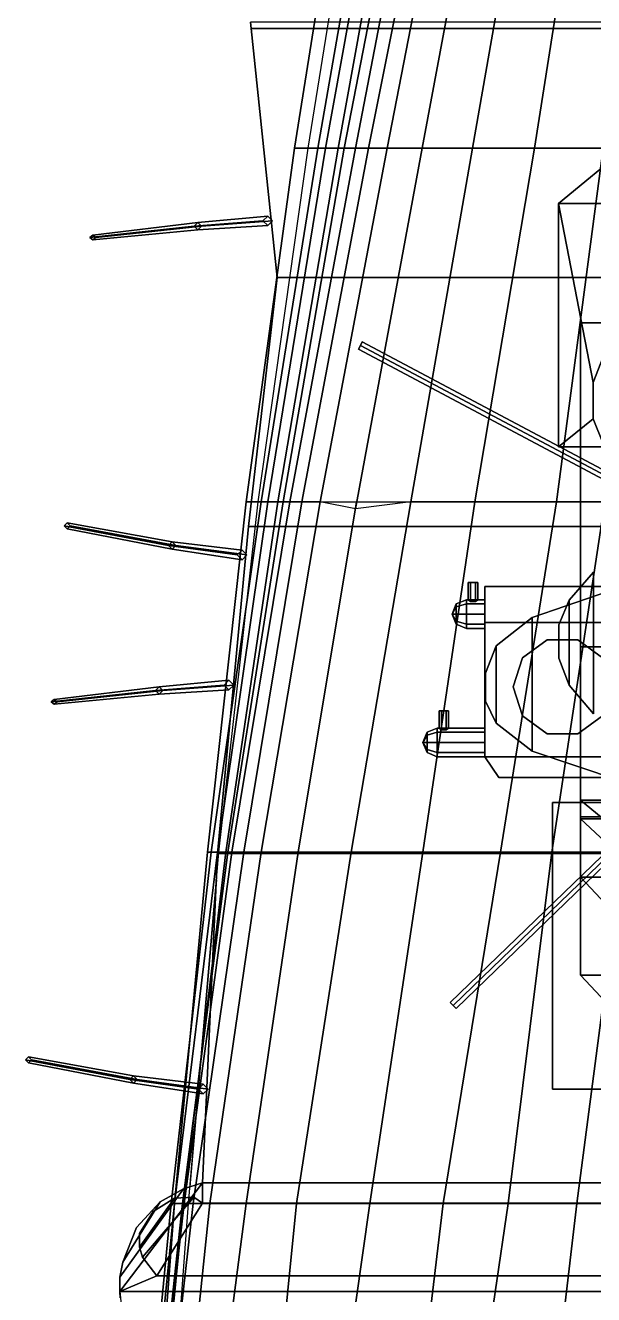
# Model space of a CAD drawing. Extents: x -14 to 14, y -80 to 101.
# Drawn here: x -14 to -4.48, y 30.45 to 51.73 of the extents above; entities that cross this region are included whole.
import ezdxf

# ---------------------------------------------------------------- set-up
doc = ezdxf.new("R2010")
doc.units = 0
doc.layers.get('0').update_dxf_attribs({"linetype": 'CONTINUOUS'})
for name, color, linetype in [('CITADELLE', 3, 'CONTINUOUS'), ('PLATFORMS', 6, 'CONTINUOUS'), ('RANGEFINDERS', 2, 'CONTINUOUS'), ('SUPERSTRUCTURE', 4, 'CONTINUOUS')]:
    doc.layers.add(name, color=color, linetype=linetype)

msp = doc.modelspace()

# ---------------------------------------------------------------- linework, layer by layer
for points in [[(-8.32, 55.53, 1.9), (-8.56, 55.53, 1.84), (-9.49, 49.67, 1.83), (-9.26, 49.67, 1.9)], [(-8.56, 55.53, 1.84), (-8.08, 55.53, -2.09), (-9.1, 49.67, -2.09), (-9.49, 49.67, 1.83)], [(-8.08, 55.53, -2.09), (-7.91, 55.53, -3.04), (-8.97, 49.67, -3.04), (-9.1, 49.67, -2.09)], [(-7.91, 55.53, -3.04), (-7.7, 55.53, -3.26), (-8.76, 49.67, -3.26), (-8.97, 49.67, -3.04)], [(-7.7, 55.53, -3.26), (-7.52, 55.53, -4.64), (-8.66, 49.67, -4.64), (-8.76, 49.67, -3.26)], [(-7.52, 55.53, -4.64), (-7.34, 55.53, -5.55), (-8.47, 49.67, -5.55), (-8.66, 49.67, -4.64)], [(-7.34, 55.53, -5.55), (-7.08, 55.53, -6.29), (-8.25, 49.67, -6.29), (-8.47, 49.67, -5.55)], [(-7.08, 55.53, -6.29), (-6.8, 55.53, -6.87), (-7.94, 49.67, -6.87), (-8.25, 49.67, -6.29)], [(-6.8, 55.53, -6.87), (-6.26, 55.53, -7.58), (-7.35, 49.67, -7.58), (-7.94, 49.67, -6.87)], [(-6.26, 55.53, -7.58), (-5.48, 55.53, -8.23), (-6.51, 49.67, -8.23), (-7.35, 49.67, -7.58)], [(-5.48, 55.53, -8.23), (-4.55, 55.53, -8.76), (-5.47, 49.67, -8.76), (-6.51, 49.67, -8.23)], [(-4.55, 55.53, -8.76), (-3.44, 55.53, -9.13), (-4.32, 49.67, -9.13), (-5.47, 49.67, -8.76)], [(-9.26, 49.67, 1.9), (-9.49, 49.67, 1.83), (-10.3, 43.74, 1.8), (-10.1, 43.74, 1.9)], [(-9.49, 49.67, 1.83), (-9.1, 49.67, -2.09), (-10.05, 43.74, -2.09), (-10.3, 43.74, 1.8)], [(-9.1, 49.67, -2.09), (-8.97, 49.67, -3.04), (-9.94, 43.74, -3.04), (-10.05, 43.74, -2.09)], [(-8.97, 49.67, -3.04), (-8.76, 49.67, -3.26), (-9.77, 43.74, -3.26), (-9.94, 43.74, -3.04)], [(-8.76, 49.67, -3.26), (-8.66, 49.67, -4.64), (-9.68, 43.74, -4.67), (-9.77, 43.74, -3.26)], [(-8.66, 49.67, -4.64), (-8.47, 49.67, -5.55), (-9.57, 43.74, -5.55), (-9.68, 43.74, -4.67)], [(-8.47, 49.67, -5.55), (-8.25, 49.67, -6.29), (-9.37, 43.74, -6.29), (-9.57, 43.74, -5.55)], [(-8.25, 49.67, -6.29), (-7.94, 49.67, -6.87), (-9.06, 43.74, -6.87), (-9.37, 43.74, -6.29)], [(-7.94, 49.67, -6.87), (-7.35, 49.67, -7.58), (-8.47, 43.621, -7.58), (-9.06, 43.74, -6.87)], [(-7.35, 49.67, -7.58), (-6.51, 49.67, -8.23), (-7.54, 43.74, -8.23), (-8.47, 43.621, -7.58)], [(-6.51, 49.67, -8.23), (-5.47, 49.67, -8.76), (-6.47, 43.74, -8.76), (-7.54, 43.74, -8.23)], [(-5.47, 49.67, -8.76), (-4.32, 49.67, -9.13), (-5.1, 43.74, -9.13), (-6.47, 43.74, -8.76)], [(-4.32, 49.67, -9.13), (-3.44, 49.67, -9.3), (-4.29, 43.74, -9.3), (-5.1, 43.74, -9.13)], [(-9.94, 48.53, 6.02), (-10.02, 48.45, 6.02), (-11.17, 48.36, 7.02), (-11.11, 48.42, 7.02)], [(-9.86, 48.45, 6.02), (-9.94, 48.53, 6.02), (-11.11, 48.42, 7.02), (-11.05, 48.36, 7.02)], [(-9.94, 48.53, 2.39), (-10.02, 48.45, 2.39), (-10.02, 48.45, 6.02), (-9.94, 48.53, 6.02)], [(-9.86, 48.45, 2.39), (-9.94, 48.53, 2.39), (-9.94, 48.53, 6.02), (-9.86, 48.45, 6.02)], [(-11.11, 48.42, 7.02), (-11.17, 48.36, 7.02), (-12.92, 48.17, 8.28), (-12.87, 48.21, 8.28)], [(-11.17, 48.36, 7.02), (-11.11, 48.3, 7.02), (-12.87, 48.13, 8.28), (-12.92, 48.17, 8.28)], [(-11.05, 48.36, 7.02), (-11.11, 48.42, 7.02), (-12.87, 48.21, 8.28), (-12.82, 48.17, 8.28)], [(-11.11, 48.3, 7.02), (-11.05, 48.36, 7.02), (-12.82, 48.17, 8.28), (-12.87, 48.13, 8.28)], [(-10.02, 48.45, 6.02), (-9.94, 48.37, 6.02), (-11.11, 48.3, 7.02), (-11.17, 48.36, 7.02)], [(-9.94, 48.37, 6.02), (-9.86, 48.45, 6.02), (-11.05, 48.36, 7.02), (-11.11, 48.3, 7.02)], [(-10.02, 48.45, 2.39), (-9.94, 48.37, 2.39), (-9.94, 48.37, 6.02), (-10.02, 48.45, 6.02)], [(-9.94, 48.37, 2.39), (-9.86, 48.45, 2.39), (-9.86, 48.45, 6.02), (-9.94, 48.37, 6.02)], [(-12.82, 48.17, 8.28), (-12.87, 48.21, 8.28), (-12.92, 48.17, 8.28), (-12.87, 48.13, 8.28)], [(-10.3, 43.74, 1.8), (-10.05, 43.74, -2.09), (-10.89, 37.87, -2.09), (-10.95, 37.87, 1.77)], [(-10.1, 43.74, 1.9), (-10.3, 43.74, 1.8), (-10.95, 37.87, 1.77), (-10.76, 37.87, 1.9)], [(-10.05, 43.74, -2.09), (-9.94, 43.74, -3.04), (-10.78, 37.87, -3.04), (-10.89, 37.87, -2.09)], [(-9.94, 43.74, -3.04), (-9.77, 43.74, -3.26), (-10.64, 37.87, -3.26), (-10.78, 37.87, -3.04)], [(-9.77, 43.74, -3.26), (-9.68, 43.74, -4.67), (-10.61, 37.87, -4.67), (-10.64, 37.87, -3.26)], [(-9.68, 43.74, -4.67), (-9.57, 43.74, -5.55), (-10.54, 37.87, -5.55), (-10.61, 37.87, -4.67)], [(-9.57, 43.74, -5.55), (-9.37, 43.74, -6.29), (-10.34, 37.87, -6.29), (-10.54, 37.87, -5.55)], [(-9.37, 43.74, -6.29), (-9.06, 43.74, -6.87), (-10.05, 37.87, -6.87), (-10.34, 37.87, -6.29)], [(-9.06, 43.74, -6.87), (-8.45, 43.74, -7.58), (-9.43, 37.87, -7.58), (-10.05, 37.87, -6.87)], [(-8.45, 43.74, -7.58), (-7.54, 43.74, -8.23), (-8.54, 37.87, -8.23), (-9.43, 37.87, -7.58)], [(-7.54, 43.74, -8.23), (-6.47, 43.74, -8.76), (-7.34, 37.87, -8.76), (-8.54, 37.87, -8.23)], [(-6.47, 43.74, -8.76), (-5.1, 43.74, -9.13), (-6.04, 37.87, -9.13), (-7.34, 37.87, -8.76)], [(-5.1, 43.74, -9.13), (-4.29, 43.74, -9.3), (-5.18, 37.87, -9.3), (-6.04, 37.87, -9.13)], [(-4.29, 43.74, -9.3), (-3.31, 43.74, -9.42), (-3.99, 37.87, -9.42), (-5.18, 37.87, -9.3)], [(-11.54, 43.07, 7.02), (-11.6, 43.01, 7.02), (-13.35, 43.34, 8.28), (-13.3, 43.39, 8.28)], [(-13.25, 43.34, 8.28), (-13.3, 43.39, 8.28), (-13.35, 43.34, 8.28), (-13.3, 43.29, 8.28)], [(-11.6, 43.01, 7.02), (-11.54, 42.95, 7.02), (-13.3, 43.29, 8.28), (-13.35, 43.34, 8.28)], [(-11.48, 43.01, 7.02), (-11.54, 43.07, 7.02), (-13.3, 43.39, 8.28), (-13.25, 43.34, 8.28)], [(-11.54, 42.95, 7.02), (-11.48, 43.01, 7.02), (-13.25, 43.34, 8.28), (-13.3, 43.29, 8.28)], [(-10.37, 42.93, 6.02), (-10.45, 42.85, 6.02), (-11.6, 43.01, 7.02), (-11.54, 43.07, 7.02)], [(-10.45, 42.85, 6.02), (-10.37, 42.77, 6.02), (-11.54, 42.95, 7.02), (-11.6, 43.01, 7.02)], [(-10.29, 42.85, 6.02), (-10.37, 42.93, 6.02), (-11.54, 43.07, 7.02), (-11.48, 43.01, 7.02)], [(-10.37, 42.77, 6.02), (-10.29, 42.85, 6.02), (-11.48, 43.01, 7.02), (-11.54, 42.95, 7.02)], [(-10.37, 42.93, 2.39), (-10.45, 42.85, 2.39), (-10.45, 42.85, 6.02), (-10.37, 42.93, 6.02)], [(-10.45, 42.85, 2.39), (-10.37, 42.77, 2.39), (-10.37, 42.77, 6.02), (-10.45, 42.85, 6.02)], [(-10.29, 42.85, 2.39), (-10.37, 42.93, 2.39), (-10.37, 42.93, 6.02), (-10.29, 42.85, 6.02)], [(-10.37, 42.77, 2.39), (-10.29, 42.85, 2.39), (-10.29, 42.85, 6.02), (-10.37, 42.77, 6.02)], [(-11.76, 40.64, 7.02), (-11.82, 40.58, 7.02), (-13.57, 40.39, 8.28), (-13.52, 40.43, 8.28)], [(-11.7, 40.58, 7.02), (-11.76, 40.64, 7.02), (-13.52, 40.43, 8.28), (-13.47, 40.39, 8.28)], [(-10.59, 40.75, 6.02), (-10.67, 40.67, 6.02), (-11.82, 40.58, 7.02), (-11.76, 40.64, 7.02)], [(-10.67, 40.67, 6.02), (-10.59, 40.59, 6.02), (-11.76, 40.52, 7.02), (-11.82, 40.58, 7.02)], [(-10.51, 40.67, 6.02), (-10.59, 40.75, 6.02), (-11.76, 40.64, 7.02), (-11.7, 40.58, 7.02)], [(-10.59, 40.59, 6.02), (-10.51, 40.67, 6.02), (-11.7, 40.58, 7.02), (-11.76, 40.52, 7.02)], [(-10.59, 40.75, 2.39), (-10.67, 40.67, 2.39), (-10.67, 40.67, 6.02), (-10.59, 40.75, 6.02)], [(-10.67, 40.67, 2.39), (-10.59, 40.59, 2.39), (-10.59, 40.59, 6.02), (-10.67, 40.67, 6.02)], [(-10.51, 40.67, 2.39), (-10.59, 40.75, 2.39), (-10.59, 40.75, 6.02), (-10.51, 40.67, 6.02)], [(-10.59, 40.59, 2.39), (-10.51, 40.67, 2.39), (-10.51, 40.67, 6.02), (-10.59, 40.59, 6.02)], [(-11.82, 40.58, 7.02), (-11.76, 40.52, 7.02), (-13.52, 40.35, 8.28), (-13.57, 40.39, 8.28)], [(-13.47, 40.39, 8.28), (-13.52, 40.43, 8.28), (-13.57, 40.39, 8.28), (-13.52, 40.35, 8.28)], [(-11.76, 40.52, 7.02), (-11.7, 40.58, 7.02), (-13.47, 40.39, 8.28), (-13.52, 40.35, 8.28)], [(-10.89, 37.87, -2.09), (-10.78, 37.87, -3.04), (-11.5, 31.98, -3.04), (-11.56, 31.98, -2.09)], [(-10.95, 37.87, 1.77), (-10.89, 37.87, -2.09), (-11.56, 31.98, -2.09), (-11.5, 31.98, 1.76)], [(-10.78, 37.87, -3.04), (-10.64, 37.87, -3.26), (-11.35, 31.98, -3.26), (-11.5, 31.98, -3.04)], [(-10.76, 37.87, 1.9), (-10.95, 37.87, 1.77), (-11.5, 31.98, 1.76), (-11.27, 31.98, 1.9)], [(-10.64, 37.87, -3.26), (-10.61, 37.87, -4.67), (-11.37, 31.98, -4.75), (-11.35, 31.98, -3.26)], [(-10.61, 37.87, -4.67), (-10.54, 37.87, -5.55), (-11.34, 31.98, -5.55), (-11.37, 31.98, -4.75)], [(-10.54, 37.87, -5.55), (-10.34, 37.87, -6.29), (-11.19, 31.98, -6.29), (-11.34, 31.98, -5.55)], [(-10.34, 37.87, -6.29), (-10.05, 37.87, -6.87), (-10.91, 31.98, -6.87), (-11.19, 31.98, -6.29)], [(-10.05, 37.87, -6.87), (-9.43, 37.87, -7.58), (-10.3, 31.98, -7.58), (-10.91, 31.98, -6.87)], [(-9.43, 37.87, -7.58), (-8.54, 37.87, -8.23), (-9.46, 31.98, -8.23), (-10.3, 31.98, -7.58)], [(-8.54, 37.87, -8.23), (-7.34, 37.87, -8.76), (-8.23, 31.98, -8.76), (-9.46, 31.98, -8.23)], [(-7.34, 37.87, -8.76), (-6.04, 37.87, -9.13), (-7, 31.98, -9.13), (-8.23, 31.98, -8.76)], [(-6.04, 37.87, -9.13), (-5.18, 37.87, -9.3), (-5.91, 31.98, -9.3), (-7, 31.98, -9.13)], [(-5.18, 37.87, -9.3), (-3.99, 37.87, -9.42), (-4.76, 31.98, -9.42), (-5.91, 31.98, -9.3)], [(-3.99, 37.87, -9.42), (-2.01, 37.87, -9.51), (-2.49, 31.98, -9.51), (-4.76, 31.98, -9.42)], [(-10.8, 37.408, 1.9), (-10.8, 37.408, 1.9), (-11.246, 32.263, 1.9), (-11.03, 32.33, 1.9)], [(-13.9, 34.39, 8.28), (-13.95, 34.44, 8.28), (-14, 34.39, 8.28), (-13.95, 34.34, 8.28)], [(-12.19, 34.12, 7.02), (-12.25, 34.06, 7.02), (-14, 34.39, 8.28), (-13.95, 34.44, 8.28)], [(-12.25, 34.06, 7.02), (-12.19, 34, 7.02), (-13.95, 34.34, 8.28), (-14, 34.39, 8.28)], [(-12.13, 34.06, 7.02), (-12.19, 34.12, 7.02), (-13.95, 34.44, 8.28), (-13.9, 34.39, 8.28)], [(-12.19, 34, 7.02), (-12.13, 34.06, 7.02), (-13.9, 34.39, 8.28), (-13.95, 34.34, 8.28)], [(-11.02, 33.98, 6.02), (-11.1, 33.9, 6.02), (-12.25, 34.06, 7.02), (-12.19, 34.12, 7.02)], [(-11.1, 33.9, 6.02), (-11.02, 33.82, 6.02), (-12.19, 34, 7.02), (-12.25, 34.06, 7.02)], [(-10.94, 33.9, 6.02), (-11.02, 33.98, 6.02), (-12.19, 34.12, 7.02), (-12.13, 34.06, 7.02)], [(-11.02, 33.82, 6.02), (-10.94, 33.9, 6.02), (-12.13, 34.06, 7.02), (-12.19, 34, 7.02)], [(-11.02, 33.98, 2.39), (-11.1, 33.9, 2.39), (-11.1, 33.9, 6.02), (-11.02, 33.98, 6.02)], [(-11.1, 33.9, 2.39), (-11.02, 33.82, 2.39), (-11.02, 33.82, 6.02), (-11.1, 33.9, 6.02)], [(-10.94, 33.9, 2.39), (-11.02, 33.98, 2.39), (-11.02, 33.98, 6.02), (-10.94, 33.9, 6.02)], [(-11.02, 33.82, 2.39), (-10.94, 33.9, 2.39), (-10.94, 33.9, 6.02), (-11.02, 33.82, 6.02)], [(-11.5, 31.98, 1.76), (-11.56, 31.98, -2.09), (-12.13, 26.04, -2.11), (-11.95, 26.04, 1.74)], [(-11.56, 31.98, -2.09), (-11.5, 31.98, -3.04), (-12.09, 26.04, -3.04), (-12.13, 26.04, -2.11)], [(-11.5, 31.98, -3.04), (-11.35, 31.98, -3.26), (-11.94, 26.04, -3.26), (-12.09, 26.04, -3.04)], [(-11.37, 31.98, -4.75), (-11.34, 31.98, -5.55), (-12.01, 26.04, -5.55), (-12.01, 26.04, -4.75)], [(-11.35, 31.98, -3.26), (-11.37, 31.98, -4.75), (-12.01, 26.04, -4.75), (-11.94, 26.04, -3.26)], [(-11.34, 31.98, -5.55), (-11.19, 31.98, -6.29), (-11.86, 26.04, -6.29), (-12.01, 26.04, -5.55)], [(-11.27, 31.98, 1.9), (-11.5, 31.98, 1.76), (-11.95, 26.04, 1.74), (-11.71, 26.04, 1.9)], [(-11.19, 31.98, -6.29), (-10.91, 31.98, -6.87), (-11.53, 26.04, -7), (-11.86, 26.04, -6.29)], [(-10.91, 31.98, -6.87), (-10.3, 31.98, -7.58), (-11.08, 26.04, -7.58), (-11.53, 26.04, -7)], [(-10.3, 31.98, -7.58), (-9.46, 31.98, -8.23), (-10.05, 26.04, -8.31), (-11.08, 26.04, -7.58)], [(-9.46, 31.98, -8.23), (-8.23, 31.98, -8.76), (-9.07, 26.04, -8.76), (-10.05, 26.04, -8.31)], [(-8.23, 31.98, -8.76), (-7, 31.98, -9.13), (-7.71, 26.04, -9.13), (-9.07, 26.04, -8.76)], [(-7, 31.98, -9.13), (-5.91, 31.98, -9.3), (-6.78, 26.04, -9.3), (-7.71, 26.04, -9.13)], [(-5.91, 31.98, -9.3), (-4.76, 31.98, -9.42), (-5.46, 26.04, -9.42), (-6.78, 26.04, -9.3)], [(-4.76, 31.98, -9.42), (-2.49, 31.98, -9.51), (-3.25, 26.04, -9.51), (-5.46, 26.04, -9.42)]]:
    msp.add_3dface(points)
at = {"layer": 'CITADELLE'}
for points in [[(-10.22, 51.67, 1.9), (-10.22, 51.67, 4.59), (-10.23, 51.78, 4.59), (-10.23, 51.78, 1.9)], [(10.23, 51.78, 4.59), (-10.23, 51.78, 4.59), (-10.22, 51.67, 4.59), (10.22, 51.67, 4.59)], [(-10.22, 51.67, 4.59), (-10.22, 51.67, 1.9), (-9.78, 47.5, 1.9), (-9.78, 47.5, 4.59)], [(10.22, 51.67, 4.59), (-10.22, 51.67, 4.59), (-9.78, 47.5, 4.59), (9.78, 47.5, 4.59)], [(-9.78, 47.5, 4.59), (-9.78, 47.5, 1.9), (-10.26, 43.33, 1.9), (-10.26, 43.33, 4.59)], [(9.78, 47.5, 4.59), (-9.78, 47.5, 4.59), (-10.26, 43.33, 4.59), (10.26, 43.33, 4.59)], [(-10.26, 43.33, 4.59), (-10.26, 43.33, 1.9), (-10.78, 37.85, 1.9), (-10.78, 37.85, 4.59)], [(10.26, 43.33, 4.59), (-10.26, 43.33, 4.59), (-10.78, 37.85, 4.59), (10.78, 37.85, 4.59)], [(-10.78, 37.85, 4.59), (-10.78, 37.85, 1.9), (-11.03, 32.33, 1.9), (-11.03, 32.33, 4.59)], [(10.78, 37.85, 4.59), (-10.78, 37.85, 4.59), (-11.03, 32.33, 4.59), (11.03, 32.33, 4.59)], [(-12.42, 30.51, 3.04), (-11.8, 30.77, 3.04), (-11.03, 31.99, 3.04), (-11.03, 32.33, 3.04)], [(-12.42, 30.75, 3.04), (-12.42, 30.51, 3.04), (-11.03, 32.33, 3.04), (-11.35, 32.23, 3.04)], [(-12.37, 31, 3.04), (-12.42, 30.75, 3.04), (-11.35, 32.23, 3.04), (-11.74, 32.01, 3.04)], [(-11.74, 32.01, 1.9), (-11.74, 32.01, 3.04), (-11.35, 32.23, 3.04), (-11.35, 32.23, 1.9)], [(-11.35, 32.23, 1.9), (-11.35, 32.23, 3.04), (-11.03, 32.33, 3.04), (-11.03, 32.33, 1.9)], [(-11.03, 31.99, 3.04), (-11.03, 31.99, 4.59), (-11.03, 32.33, 4.59), (-11.03, 32.33, 3.04)], [(11.03, 32.33, 4.59), (-11.03, 32.33, 4.59), (-11.03, 31.99, 4.59), (11.03, 31.99, 4.59)], [(-12.14, 31.58, 3.04), (-12.37, 31, 3.04), (-11.74, 32.01, 3.04), (-12.14, 31.58, 3.04)], [(-12.14, 31.58, 1.9), (-12.14, 31.58, 3.04), (-11.74, 32.01, 3.04), (-11.74, 32.01, 1.9)], [(-12.09, 31.25, 3.95), (-11.5, 32.07, 3.95), (-11.18, 32.09, 3.95), (-12.04, 31.08, 3.95)], [(-11.5, 32.07, 4.59), (-12.09, 31.25, 4.59), (-12.04, 31.08, 4.59), (-11.18, 32.09, 4.59)], [(-12.09, 31.48, 3.95), (-11.86, 31.85, 3.95), (-11.5, 32.07, 3.95), (-12.09, 31.25, 3.95)], [(-11.86, 31.85, 4.59), (-12.09, 31.48, 4.59), (-12.09, 31.25, 4.59), (-11.5, 32.07, 4.59)], [(-12.04, 31.08, 3.95), (-11.18, 32.09, 3.95), (-11.03, 31.99, 3.95), (-11.8, 30.77, 3.95)], [(-11.18, 32.09, 4.59), (-12.04, 31.08, 4.59), (-11.8, 30.77, 4.59), (-11.03, 31.99, 4.59)], [(-11.86, 31.85, 3.95), (-11.86, 31.85, 4.59), (-11.5, 32.07, 4.59), (-11.5, 32.07, 3.95)], [(-11.8, 30.77, 3.04), (-11.8, 30.77, 3.95), (-11.03, 31.99, 3.95), (-11.03, 31.99, 3.04)], [(11.03, 31.99, 4.59), (-11.03, 31.99, 4.59), (-11.8, 30.77, 4.59), (11.8, 30.77, 4.59)], [(-11.5, 32.07, 3.95), (-11.5, 32.07, 4.59), (-11.18, 32.09, 4.59), (-11.18, 32.09, 3.95)], [(-11.18, 32.09, 3.95), (-11.18, 32.09, 4.59), (-11.03, 31.99, 4.59), (-11.03, 31.99, 3.95)], [(-12.09, 31.48, 3.95), (-12.09, 31.48, 4.59), (-11.86, 31.85, 4.59), (-11.86, 31.85, 3.95)], [(-12.37, 31, 1.9), (-12.37, 31, 3.04), (-12.14, 31.58, 3.04), (-12.14, 31.58, 1.9)], [(-12.09, 31.25, 3.95), (-12.09, 31.25, 4.59), (-12.09, 31.48, 4.59), (-12.09, 31.48, 3.95)], [(-12.04, 31.08, 3.95), (-12.04, 31.08, 4.59), (-12.09, 31.25, 4.59), (-12.09, 31.25, 3.95)], [(-11.8, 30.77, 3.95), (-11.8, 30.77, 4.59), (-12.04, 31.08, 4.59), (-12.04, 31.08, 3.95)], [(-12.42, 30.75, 1.9), (-12.42, 30.75, 3.04), (-12.37, 31, 3.04), (-12.37, 31, 1.9)], [(-12.42, 30.51, 3.04), (-12.42, 30.51, 4.59), (-11.8, 30.77, 4.59), (-11.8, 30.77, 3.04)], [(11.8, 30.77, 4.59), (-11.8, 30.77, 4.59), (-12.42, 30.51, 4.59), (12.42, 30.51, 4.59)], [(-12.42, 30.51, 1.9), (-12.42, 30.51, 3.04), (-12.42, 30.75, 3.04), (-12.42, 30.75, 1.9)], [(-12.41, 30.4, 1.9), (-12.41, 30.4, 4.59), (-12.42, 30.51, 4.59), (-12.42, 30.51, 1.9)], [(12.42, 30.51, 4.59), (-12.42, 30.51, 4.59), (-11.63, 22.75, 4.59), (11.63, 22.75, 4.59)]]:
    msp.add_3dface(points, dxfattribs=at)
at = {"layer": 'PLATFORMS'}
for points in [[(-4.7, 46.74, 8.67), (-4.7, 38.46, 8.67), (4.7, 38.46, 8.67), (4.7, 46.74, 8.67)], [(-4.7, 46.74, 8.45), (-4.7, 38.46, 8.45), (-4.7, 38.46, 8.67), (-4.7, 46.74, 8.67)], [(4.7, 46.74, 8.67), (4.7, 46.74, 8.45), (-4.7, 46.74, 8.45), (-4.7, 46.74, 8.67)], [(4.7, 46.74, 8.45), (4.7, 38.46, 8.45), (-4.7, 38.46, 8.45), (-4.7, 46.74, 8.45)], [(-8.355, 46.422, 27.28), (-8.388, 46.36, 27.21), (-8.421, 46.298, 27.28), (-8.388, 46.36, 27.35)], [(0.033, 41.962, 27.28), (0, 41.9, 27.21), (-8.388, 46.36, 27.21), (-8.355, 46.422, 27.28)], [(0, 41.9, 27.35), (0.033, 41.962, 27.28), (-8.355, 46.422, 27.28), (-8.388, 46.36, 27.35)], [(-4.2, 46.47, 14.81), (-4.49, 45.74, 14.81), (-4.49, 45.74, 15.03), (-4.2, 46.47, 15.03)], [(-0.033, 41.838, 27.28), (0, 41.9, 27.35), (-8.388, 46.36, 27.35), (-8.421, 46.298, 27.28)], [(0, 41.9, 27.21), (-0.033, 41.838, 27.28), (-8.421, 46.298, 27.28), (-8.388, 46.36, 27.21)], [(-4.49, 45.74, 14.81), (-4.49, 45.13, 14.81), (-4.49, 45.13, 15.03), (-4.49, 45.74, 15.03)], [(-4.49, 45.13, 14.81), (-4.14, 44.27, 14.81), (-4.14, 44.27, 15.03), (-4.49, 45.13, 15.03)], [(-4.7, 44.66, 10.78), (-4.7, 38.74, 10.78), (4.7, 38.74, 10.78), (4.7, 44.66, 10.78)], [(4.7, 44.66, 10.78), (4.7, 44.66, 10.56), (-4.7, 44.66, 10.56), (-4.7, 44.66, 10.78)], [(-4.7, 44.66, 10.56), (-4.7, 38.74, 10.56), (-4.7, 38.74, 10.78), (-4.7, 44.66, 10.78)], [(4.7, 44.66, 10.56), (4.7, 38.74, 10.56), (-4.7, 38.74, 10.56), (-4.7, 44.66, 10.56)], [(-4.7, 44.66, 12.89), (-4.7, 38.43, 12.89), (4.7, 38.43, 12.89), (4.7, 44.66, 12.89)], [(-4.7, 44.66, 12.67), (-4.7, 38.43, 12.67), (-4.7, 38.43, 12.89), (-4.7, 44.66, 12.89)], [(4.7, 44.66, 12.89), (4.7, 44.66, 12.67), (-4.7, 44.66, 12.67), (-4.7, 44.66, 12.89)], [(4.7, 44.66, 12.67), (4.7, 38.43, 12.67), (-4.7, 38.43, 12.67), (-4.7, 44.66, 12.67)], [(-4.7, 44.66, 15.03), (-4.7, 37.45, 15.03), (4.7, 37.45, 15.03), (4.7, 44.66, 15.03)], [(-4.7, 44.66, 14.81), (-4.7, 37.45, 14.81), (-4.7, 37.45, 15.03), (-4.7, 44.66, 15.03)], [(4.7, 44.66, 14.81), (4.7, 37.45, 14.81), (-4.7, 37.45, 14.81), (-4.7, 44.66, 14.81)], [(-5.51, 41.8, 19.77), (-5.51, 39.56, 19.77), (-3.3, 38.82, 19.77), (-3.3, 42.56, 19.77)], [(-3.3, 42.56, 19.77), (-3.3, 42.56, 19.55), (-5.51, 41.8, 19.55), (-5.51, 41.8, 19.77)], [(-3.3, 42.56, 19.55), (-3.3, 38.82, 19.55), (-5.51, 39.56, 19.55), (-5.51, 41.8, 19.55)], [(-4.48, 42.56, 23.83), (-4.48, 40.19, 23.83), (-4.89, 40.67, 23.83), (-4.89, 42.09, 23.83)], [(-4.89, 40.67, 23.98), (-4.48, 40.19, 23.98), (-4.48, 42.56, 23.98), (-4.89, 42.09, 23.98)], [(-4.89, 42.09, 23.98), (-4.48, 42.56, 23.98), (-4.48, 42.56, 23.83), (-4.89, 42.09, 23.83)], [(-0.049, 41.95, 27.28), (0, 41.9, 27.21), (-6.834, 35.301, 27.21), (-6.882, 35.351, 27.28)], [(0, 41.9, 27.35), (-0.049, 41.95, 27.28), (-6.882, 35.351, 27.28), (-6.834, 35.301, 27.35)], [(-4.89, 42.09, 23.83), (-4.89, 40.67, 23.83), (-5.06, 41.12, 23.83), (-5.06, 41.68, 23.83)], [(-5.06, 41.68, 23.98), (-4.89, 42.09, 23.98), (-4.89, 42.09, 23.83), (-5.06, 41.68, 23.83)], [(-5.06, 41.12, 23.98), (-4.89, 40.67, 23.98), (-4.89, 42.09, 23.98), (-5.06, 41.68, 23.98)], [(0.049, 41.85, 27.28), (0, 41.9, 27.35), (-6.834, 35.301, 27.35), (-6.785, 35.25, 27.28)], [(0, 41.9, 27.21), (0.049, 41.85, 27.28), (-6.785, 35.25, 27.28), (-6.834, 35.301, 27.21)], [(-6.11, 41.33, 19.77), (-6.11, 40.03, 19.77), (-5.51, 39.56, 19.77), (-5.51, 41.8, 19.77)], [(-5.51, 41.8, 19.77), (-5.51, 41.8, 19.55), (-6.11, 41.33, 19.55), (-6.11, 41.33, 19.77)], [(-5.51, 41.8, 19.55), (-5.51, 39.56, 19.55), (-6.11, 40.03, 19.55), (-6.11, 41.33, 19.55)], [(-5.06, 41.68, 23.83), (-5.06, 41.12, 23.83), (-5.06, 41.12, 23.98), (-5.06, 41.68, 23.98)], [(-6.11, 41.33, 19.77), (-6.11, 41.33, 19.55), (-6.29, 40.87, 19.55), (-6.29, 40.87, 19.77)], [(-6.11, 41.33, 19.55), (-6.11, 40.03, 19.55), (-6.29, 40.4, 19.55), (-6.29, 40.87, 19.55)], [(-6.29, 40.87, 19.77), (-6.29, 40.4, 19.77), (-6.11, 40.03, 19.77), (-6.11, 41.33, 19.77)], [(-4.7, 41.31, 17.08), (-4.7, 35.81, 17.08), (4.7, 35.81, 17.08), (4.7, 41.31, 17.08)], [(-4.7, 41.31, 16.86), (-4.7, 35.81, 16.86), (-4.7, 35.81, 17.08), (-4.7, 41.31, 17.08)], [(4.7, 41.31, 17.08), (4.7, 41.31, 16.86), (-4.7, 41.31, 16.86), (-4.7, 41.31, 17.08)], [(4.7, 41.31, 16.86), (4.7, 35.81, 16.86), (-4.7, 35.81, 16.86), (-4.7, 41.31, 16.86)], [(-5.06, 41.12, 23.83), (-4.89, 40.67, 23.83), (-4.89, 40.67, 23.98), (-5.06, 41.12, 23.98)], [(-6.29, 40.87, 19.55), (-6.29, 40.4, 19.55), (-6.29, 40.4, 19.77), (-6.29, 40.87, 19.77)], [(-4.89, 40.67, 23.83), (-4.48, 40.19, 23.83), (-4.48, 40.19, 23.98), (-4.89, 40.67, 23.98)], [(-6.29, 40.4, 19.77), (-6.29, 40.4, 19.55), (-6.11, 40.03, 19.55), (-6.11, 40.03, 19.77)], [(-6.11, 40.03, 19.77), (-6.11, 40.03, 19.55), (-5.51, 39.56, 19.55), (-5.51, 39.56, 19.77)], [(-5.51, 39.56, 19.77), (-5.51, 39.56, 19.55), (-3.3, 38.82, 19.55), (-3.3, 38.82, 19.77)], [(-4.7, 38.74, 10.78), (-2.15, 36.64, 10.78), (2.15, 36.64, 10.78), (4.7, 38.74, 10.78)], [(-4.7, 38.74, 10.56), (-2.15, 36.64, 10.56), (-2.15, 36.64, 10.78), (-4.7, 38.74, 10.78)], [(4.7, 38.74, 10.56), (2.15, 36.64, 10.56), (-2.15, 36.64, 10.56), (-4.7, 38.74, 10.56)], [(-4.7, 38.46, 8.67), (-4.7, 38.46, 8.45), (4.7, 38.46, 8.45), (4.7, 38.46, 8.67)], [(-4.7, 38.43, 12.89), (-2.15, 36.05, 12.89), (2.15, 36.05, 12.89), (4.7, 38.43, 12.89)], [(-4.7, 38.43, 12.67), (-2.15, 36.05, 12.67), (-2.15, 36.05, 12.89), (-4.7, 38.43, 12.89)], [(4.7, 38.43, 12.67), (2.15, 36.05, 12.67), (-2.15, 36.05, 12.67), (-4.7, 38.43, 12.67)], [(-4.7, 37.45, 15.03), (-2.15, 34.73, 15.03), (2.15, 34.73, 15.03), (4.7, 37.45, 15.03)], [(-4.7, 37.45, 14.81), (-2.15, 34.73, 14.81), (-2.15, 34.73, 15.03), (-4.7, 37.45, 15.03)], [(4.7, 37.45, 14.81), (2.15, 34.73, 14.81), (-2.15, 34.73, 14.81), (-4.7, 37.45, 14.81)], [(-4.7, 35.81, 17.08), (-2.15, 33.09, 17.08), (2.15, 33.09, 17.08), (4.7, 35.81, 17.08)], [(-4.7, 35.81, 16.86), (-2.15, 33.09, 16.86), (-2.15, 33.09, 17.08), (-4.7, 35.81, 17.08)], [(4.7, 35.81, 16.86), (2.15, 33.09, 16.86), (-2.15, 33.09, 16.86), (-4.7, 35.81, 16.86)], [(-6.882, 35.351, 27.28), (-6.834, 35.301, 27.21), (-6.785, 35.25, 27.28), (-6.834, 35.301, 27.35)]]:
    msp.add_3dface(points, dxfattribs=at)
at = {"layer": 'RANGEFINDERS'}
for points in [[(-6.42, 42.39, 21.3), (-6.58, 42.39, 21.3), (-6.54, 42.39, 21.369), (-6.46, 42.39, 21.369)], [(-6.46, 42.39, 21.231), (-6.54, 42.39, 21.231), (-6.58, 42.39, 21.3), (-6.42, 42.39, 21.3)], [(-6.58, 42.1, 21.3), (-6.54, 42.07, 21.369), (-6.54, 42.39, 21.369), (-6.58, 42.39, 21.3)], [(-6.54, 42.07, 21.231), (-6.58, 42.1, 21.3), (-6.58, 42.39, 21.3), (-6.54, 42.39, 21.231)], [(-6.54, 42.07, 21.369), (-6.46, 42.07, 21.369), (-6.46, 42.39, 21.369), (-6.54, 42.39, 21.369)], [(-6.46, 42.07, 21.231), (-6.54, 42.07, 21.231), (-6.54, 42.39, 21.231), (-6.46, 42.39, 21.231)], [(-6.46, 42.07, 21.369), (-6.42, 42.1, 21.3), (-6.42, 42.39, 21.3), (-6.46, 42.39, 21.369)], [(-6.42, 42.1, 21.3), (-6.46, 42.07, 21.231), (-6.46, 42.39, 21.231), (-6.42, 42.39, 21.3)], [(-3.7, 41.72, 22.41), (-3.7, 42.32, 21.41), (-6.3, 42.32, 21.41), (-6.3, 41.72, 22.41)], [(-3.7, 42.32, 20.41), (-3.7, 39.47, 20.41), (-6.3, 39.47, 20.41), (-6.3, 42.32, 20.41)], [(-3.7, 42.32, 21.41), (-3.7, 42.32, 20.41), (-6.3, 42.32, 20.41), (-6.3, 42.32, 21.41)], [(-6.3, 42.32, 21.41), (-6.3, 39.47, 21.41), (-6.3, 39.47, 22.41), (-6.3, 41.72, 22.41)], [(-6.3, 42.32, 20.41), (-6.3, 39.47, 20.41), (-6.3, 39.47, 21.41), (-6.3, 42.32, 21.41)], [(-6.85, 41.86, 21.3), (-6.78, 42.03, 21.3), (-6.78, 41.98, 21.18), (-6.85, 41.86, 21.3)], [(-6.85, 41.86, 21.3), (-6.78, 41.98, 21.42), (-6.78, 42.03, 21.3), (-6.85, 41.86, 21.3)], [(-6.85, 41.86, 21.3), (-6.78, 41.98, 21.18), (-6.78, 41.86, 21.13), (-6.85, 41.86, 21.3)], [(-6.85, 41.86, 21.3), (-6.78, 41.86, 21.47), (-6.78, 41.98, 21.42), (-6.85, 41.86, 21.3)], [(-6.78, 42.03, 21.3), (-6.61, 42.1, 21.3), (-6.61, 42.03, 21.13), (-6.78, 41.98, 21.18)], [(-6.78, 41.98, 21.42), (-6.61, 42.03, 21.47), (-6.61, 42.1, 21.3), (-6.78, 42.03, 21.3)], [(-6.78, 41.98, 21.18), (-6.61, 42.03, 21.13), (-6.61, 41.86, 21.06), (-6.78, 41.86, 21.13)], [(-6.78, 41.86, 21.47), (-6.61, 41.86, 21.54), (-6.61, 42.03, 21.47), (-6.78, 41.98, 21.42)], [(-6.3, 42.03, 21.47), (-6.3, 42.1, 21.3), (-6.61, 42.1, 21.3), (-6.61, 42.03, 21.47)], [(-6.3, 42.1, 21.3), (-6.3, 42.03, 21.13), (-6.61, 42.03, 21.13), (-6.61, 42.1, 21.3)], [(-6.3, 42.03, 21.13), (-6.3, 41.86, 21.06), (-6.61, 41.86, 21.06), (-6.61, 42.03, 21.13)], [(-6.3, 41.86, 21.54), (-6.3, 42.03, 21.47), (-6.61, 42.03, 21.47), (-6.61, 41.86, 21.54)], [(-6.85, 41.86, 21.3), (-6.78, 41.74, 21.18), (-6.78, 41.69, 21.3), (-6.85, 41.86, 21.3)], [(-6.85, 41.86, 21.3), (-6.78, 41.86, 21.13), (-6.78, 41.74, 21.18), (-6.85, 41.86, 21.3)], [(-6.85, 41.86, 21.3), (-6.78, 41.74, 21.42), (-6.78, 41.86, 21.47), (-6.85, 41.86, 21.3)], [(-6.85, 41.86, 21.3), (-6.78, 41.69, 21.3), (-6.78, 41.74, 21.42), (-6.85, 41.86, 21.3)], [(-6.78, 41.86, 21.13), (-6.61, 41.86, 21.06), (-6.61, 41.69, 21.13), (-6.78, 41.74, 21.18)], [(-6.78, 41.74, 21.42), (-6.61, 41.69, 21.47), (-6.61, 41.86, 21.54), (-6.78, 41.86, 21.47)], [(-6.78, 41.74, 21.18), (-6.61, 41.69, 21.13), (-6.61, 41.62, 21.3), (-6.78, 41.69, 21.3)], [(-6.78, 41.69, 21.3), (-6.61, 41.62, 21.3), (-6.61, 41.69, 21.47), (-6.78, 41.74, 21.42)], [(-6.3, 41.86, 21.06), (-6.3, 41.69, 21.13), (-6.61, 41.69, 21.13), (-6.61, 41.86, 21.06)], [(-6.3, 41.69, 21.47), (-6.3, 41.86, 21.54), (-6.61, 41.86, 21.54), (-6.61, 41.69, 21.47)], [(-6.3, 41.69, 21.13), (-6.3, 41.62, 21.3), (-6.61, 41.62, 21.3), (-6.61, 41.69, 21.13)], [(-6.3, 41.62, 21.3), (-6.3, 41.69, 21.47), (-6.61, 41.69, 21.47), (-6.61, 41.62, 21.3)], [(-6.3, 41.72, 22.41), (-6.3, 39.47, 22.41), (-3.7, 39.47, 22.41), (-3.7, 41.72, 22.41)], [(-5.256, 41.429, 19.77), (-5.671, 41.128, 19.77), (-5.671, 41.128, 20.41), (-5.256, 41.429, 20.41)], [(-4.744, 41.429, 19.77), (-5.256, 41.429, 19.77), (-5.256, 41.429, 20.41), (-4.744, 41.429, 20.41)], [(-4.329, 41.128, 19.77), (-4.744, 41.429, 19.77), (-4.744, 41.429, 20.41), (-4.329, 41.128, 20.41)], [(-5.671, 41.128, 19.77), (-5.83, 40.64, 19.77), (-5.83, 40.64, 20.41), (-5.671, 41.128, 20.41)], [(-5.83, 40.64, 19.77), (-5.671, 40.152, 19.77), (-5.671, 40.152, 20.41), (-5.83, 40.64, 20.41)], [(-6.91, 40.24, 22.01), (-7.07, 40.24, 22.01), (-7.03, 40.24, 22.079), (-6.95, 40.24, 22.079)], [(-6.95, 40.24, 21.941), (-7.03, 40.24, 21.941), (-7.07, 40.24, 22.01), (-6.91, 40.24, 22.01)], [(-7.07, 39.95, 22.01), (-7.03, 39.92, 22.079), (-7.03, 40.24, 22.079), (-7.07, 40.24, 22.01)], [(-7.03, 39.92, 21.941), (-7.07, 39.95, 22.01), (-7.07, 40.24, 22.01), (-7.03, 40.24, 21.941)], [(-7.03, 39.92, 22.079), (-6.95, 39.92, 22.079), (-6.95, 40.24, 22.079), (-7.03, 40.24, 22.079)], [(-6.95, 39.92, 21.941), (-7.03, 39.92, 21.941), (-7.03, 40.24, 21.941), (-6.95, 40.24, 21.941)], [(-6.95, 39.92, 22.079), (-6.91, 39.95, 22.01), (-6.91, 40.24, 22.01), (-6.95, 40.24, 22.079)], [(-6.91, 39.95, 22.01), (-6.95, 39.92, 21.941), (-6.95, 40.24, 21.941), (-6.91, 40.24, 22.01)], [(-5.671, 40.152, 19.77), (-5.256, 39.851, 19.77), (-5.256, 39.851, 20.41), (-5.671, 40.152, 20.41)], [(-4.744, 39.851, 19.77), (-4.329, 40.152, 19.77), (-4.329, 40.152, 20.41), (-4.744, 39.851, 20.41)], [(-7.34, 39.71, 22.01), (-7.27, 39.88, 22.01), (-7.27, 39.83, 21.89), (-7.34, 39.71, 22.01)], [(-7.34, 39.71, 22.01), (-7.27, 39.83, 22.13), (-7.27, 39.88, 22.01), (-7.34, 39.71, 22.01)], [(-7.34, 39.71, 22.01), (-7.27, 39.83, 21.89), (-7.27, 39.71, 21.84), (-7.34, 39.71, 22.01)], [(-7.34, 39.71, 22.01), (-7.27, 39.71, 22.18), (-7.27, 39.83, 22.13), (-7.34, 39.71, 22.01)], [(-7.27, 39.88, 22.01), (-7.1, 39.95, 22.01), (-7.1, 39.88, 21.84), (-7.27, 39.83, 21.89)], [(-7.27, 39.83, 22.13), (-7.1, 39.88, 22.18), (-7.1, 39.95, 22.01), (-7.27, 39.88, 22.01)], [(-7.27, 39.83, 21.89), (-7.1, 39.88, 21.84), (-7.1, 39.71, 21.77), (-7.27, 39.71, 21.84)], [(-7.27, 39.71, 22.18), (-7.1, 39.71, 22.25), (-7.1, 39.88, 22.18), (-7.27, 39.83, 22.13)], [(-6.3, 39.88, 22.18), (-6.3, 39.95, 22.01), (-7.1, 39.95, 22.01), (-7.1, 39.88, 22.18)], [(-6.3, 39.95, 22.01), (-6.3, 39.88, 21.84), (-7.1, 39.88, 21.84), (-7.1, 39.95, 22.01)], [(-6.3, 39.71, 22.25), (-6.3, 39.88, 22.18), (-7.1, 39.88, 22.18), (-7.1, 39.71, 22.25)], [(-6.3, 39.88, 21.84), (-6.3, 39.71, 21.77), (-7.1, 39.71, 21.77), (-7.1, 39.88, 21.84)], [(-5.256, 39.851, 19.77), (-4.744, 39.851, 19.77), (-4.744, 39.851, 20.41), (-5.256, 39.851, 20.41)], [(-7.34, 39.71, 22.01), (-7.27, 39.59, 21.89), (-7.27, 39.54, 22.01), (-7.34, 39.71, 22.01)], [(-7.34, 39.71, 22.01), (-7.27, 39.71, 21.84), (-7.27, 39.59, 21.89), (-7.34, 39.71, 22.01)], [(-7.34, 39.71, 22.01), (-7.27, 39.59, 22.13), (-7.27, 39.71, 22.18), (-7.34, 39.71, 22.01)], [(-7.34, 39.71, 22.01), (-7.27, 39.54, 22.01), (-7.27, 39.59, 22.13), (-7.34, 39.71, 22.01)], [(-7.27, 39.71, 21.84), (-7.1, 39.71, 21.77), (-7.1, 39.54, 21.84), (-7.27, 39.59, 21.89)], [(-7.27, 39.59, 22.13), (-7.1, 39.54, 22.18), (-7.1, 39.71, 22.25), (-7.27, 39.71, 22.18)], [(-7.27, 39.59, 21.89), (-7.1, 39.54, 21.84), (-7.1, 39.47, 22.01), (-7.27, 39.54, 22.01)], [(-7.27, 39.54, 22.01), (-7.1, 39.47, 22.01), (-7.1, 39.54, 22.18), (-7.27, 39.59, 22.13)], [(-6.3, 39.54, 22.18), (-6.3, 39.71, 22.25), (-7.1, 39.71, 22.25), (-7.1, 39.54, 22.18)], [(-6.3, 39.71, 21.77), (-6.3, 39.54, 21.84), (-7.1, 39.54, 21.84), (-7.1, 39.71, 21.77)], [(-6.3, 39.47, 22.01), (-6.3, 39.54, 22.18), (-7.1, 39.54, 22.18), (-7.1, 39.47, 22.01)], [(-6.3, 39.54, 21.84), (-6.3, 39.47, 22.01), (-7.1, 39.47, 22.01), (-7.1, 39.54, 21.84)], [(-6.3, 39.47, 22.41), (-6.07, 39.12, 22.41), (-3.93, 39.12, 22.41), (-3.7, 39.47, 22.41)], [(-3.7, 39.47, 20.41), (-3.93, 39.12, 20.41), (-6.07, 39.12, 20.41), (-6.3, 39.47, 20.41)], [(-6.3, 39.47, 20.41), (-6.07, 39.12, 20.41), (-6.07, 39.12, 22.41), (-6.3, 39.47, 22.41)], [(-6.07, 39.12, 22.41), (-6.07, 39.12, 20.41), (-3.93, 39.12, 20.41), (-3.93, 39.12, 22.41)]]:
    msp.add_3dface(points, dxfattribs=at)
at = {"layer": 'SUPERSTRUCTURE'}
for points in [[(-3.9, 49.7, 10.56), (-5.07, 48.74, 10.56), (-5.07, 48.74, 14.81), (-3.9, 49.7, 14.81)], [(3.9, 49.7, 10.56), (5.07, 48.74, 10.56), (-5.07, 48.74, 10.56), (-3.9, 49.7, 10.56)], [(-5.07, 48.74, 14.81), (-4.49, 45.74, 14.81), (-4.2, 46.47, 14.81), (-3.9, 49.7, 14.81)], [(-5.07, 48.74, 10.56), (-5.07, 44.66, 10.56), (-5.07, 44.66, 14.81), (-5.07, 48.74, 14.81)], [(5.07, 48.74, 10.56), (5.07, 44.66, 10.56), (-5.07, 44.66, 10.56), (-5.07, 48.74, 10.56)], [(-5.07, 44.66, 14.81), (-4.49, 45.13, 14.81), (-4.49, 45.74, 14.81), (-5.07, 48.74, 14.81)], [(-5.07, 44.66, 14.81), (-4.299, 44.66, 14.81), (-4.49, 45.13, 14.81), (-5.07, 44.66, 14.81)], [(-5.07, 44.66, 14.81), (-5.07, 44.66, 10.56), (5.07, 44.66, 10.56), (5.07, 44.66, 14.81)], [(-5.17, 38.7, 5.23), (-5.17, 33.9, 5.23), (-3.34, 33.9, 5.89), (-3.34, 38.7, 5.89)], [(-5.17, 38.7, 4.59), (-5.17, 33.9, 4.59), (-5.17, 33.9, 5.23), (-5.17, 38.7, 5.23)], [(-3.34, 38.7, 5.89), (-3.34, 38.7, 4.59), (-5.17, 38.7, 4.59), (-5.17, 38.7, 5.23)], [(-5.17, 33.9, 5.23), (-5.17, 33.9, 4.59), (-3.34, 33.9, 4.59), (-3.34, 33.9, 5.89)]]:
    msp.add_3dface(points, dxfattribs=at)

doc.saveas('drawing.dxf')
